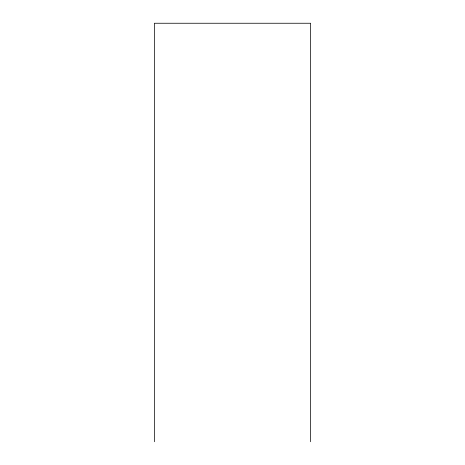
<?xml version="1.0" encoding="UTF-8"?>
<svg xmlns="http://www.w3.org/2000/svg" width="465" height="465" viewBox="0 0 465 465"><rect width="100%" height="100%" fill="white"/><g stroke="black" fill="none" stroke-linecap="round" stroke-linejoin="round"><path stroke-width="0.7" d="M310.632 441.75L310.632 23.25L154.368 23.25L154.368 441.75"/></g></svg>
